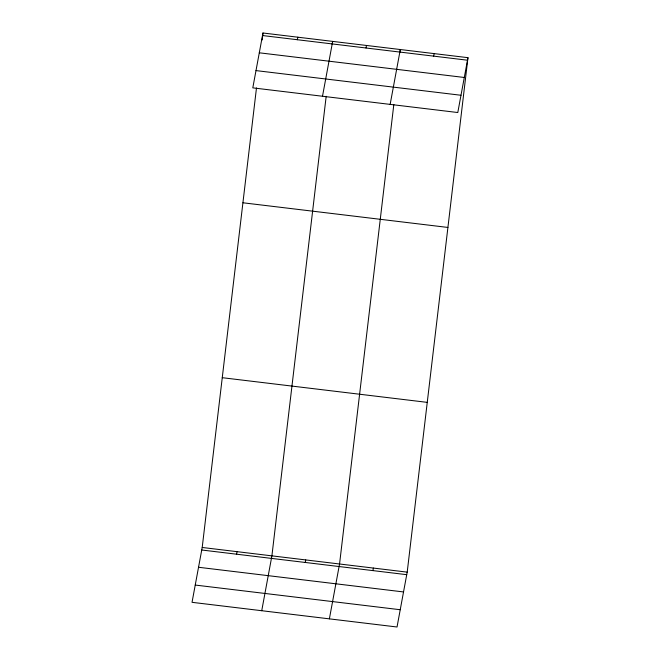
<?xml version="1.0" encoding="UTF-8"?>
<svg xmlns="http://www.w3.org/2000/svg" width="660" height="660" viewBox="0 0 660 660"><rect width="100%" height="100%" fill="white"/><g stroke="black" fill="none" stroke-linecap="round" stroke-linejoin="round"><path stroke-width="0.99" d="M467.965 57.676L457.792 112.53L252.797 87.862L262.969 33L467.965 57.676L407.203 572.137L397.031 627L192.035 602.324L202.207 547.47L256.484 87.928M262.144 39.988L262.969 33M326.18 96.319L271.903 555.852L261.731 610.714M332.31 44.385L332.665 41.39L322.501 96.253M393.83 104.462L339.553 563.995L329.381 618.857M399.96 52.528L400.315 49.533L390.151 104.387M297.346 39.732L297.817 37.191M236.585 554.194L237.055 551.661M366.019 47.998L366.49 45.457M305.258 562.46L305.728 559.928M433.669 56.133L434.14 53.6M372.908 570.603L373.378 568.07M262.498 35.533L467.494 60.209M259.298 52.8L464.293 77.476M255.998 70.595L460.993 95.263M242.913 202.777L447.909 227.444M222.255 377.693L427.251 402.369M202.207 547.47L407.203 572.137M201.737 550.003L406.733 574.678M198.536 567.27L403.532 591.946M195.236 585.057L400.232 609.733"/></g></svg>
